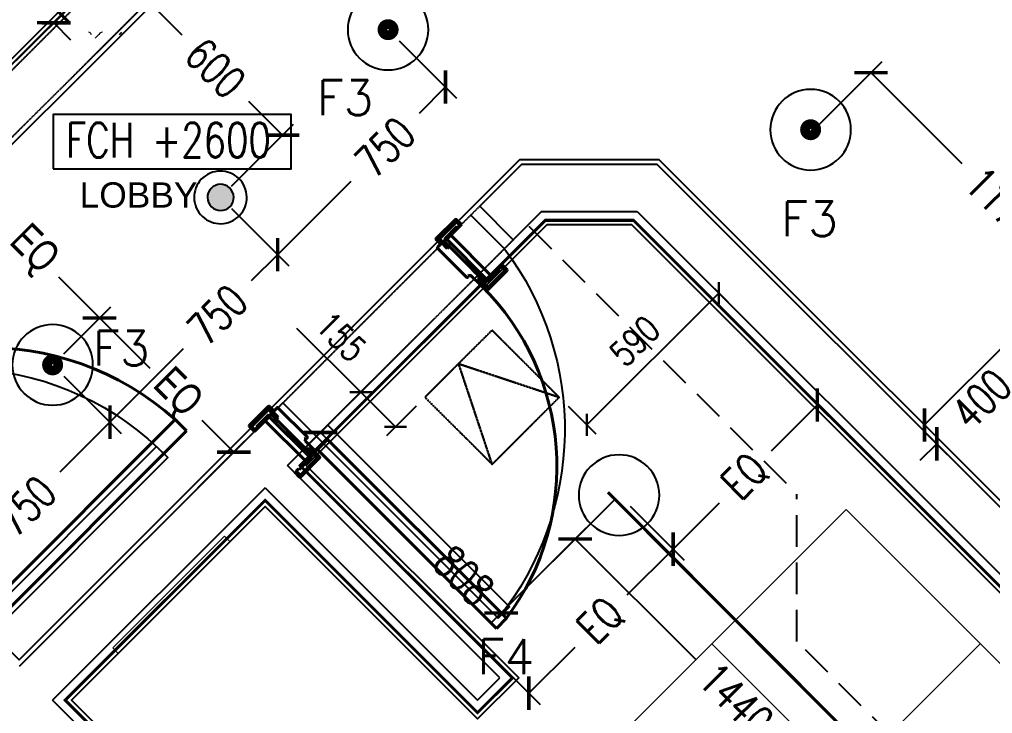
# Model space of a CAD drawing. Header units: millimetres. Extents: x 186805 to 449048, y 2167 to 51540.
# Drawn here: x 307688 to 310765, y 12794 to 14990 of the extents above; entities that cross this region are included whole.
import ezdxf
from ezdxf.enums import TextEntityAlignment as Align

# ---------------------------------------------------------------- set-up
doc = ezdxf.new("R2010")
doc.units = ezdxf.units.MM
for name, pattern in [('BC$0$DASHDOT2', [0.5, 0.25, -0.125, 0, -0.125]), ('BC$0$HIDDEN', [0.375, 0.25, -0.125]), ('HIDDEN', [0.375, 0.25, -0.125]), ('HIDDEN2', [0.1875, 0.125, -0.0625])]:
    doc.linetypes.add(name, pattern=pattern)
doc.layers.get('0').update_dxf_attribs({"linetype": 'CONTINUOUS'})
doc.layers.get('Defpoints').update_dxf_attribs({"linetype": 'CONTINUOUS'})
for name, color, linetype, lineweight in [('0-60x60-C', 3, 'CONTINUOUS', 13), ('0-duct-C', 3, 'CONTINUOUS', 20), ('1', 130, 'CONTINUOUS', 40), ('ACCESS PANEL', 170, 'CONTINUOUS', 30), ('wall', 4, 'CONTINUOUS', 25)]:
    doc.layers.add(name, color=color, linetype=linetype, lineweight=lineweight)
for name, color, linetype in [('0TG-text', 4, 'CONTINUOUS'), ('A-ABOVE DOOR', 1, 'HIDDEN2'), ('a-door', 4, 'CONTINUOUS'), ('a-wall', 140, 'CONTINUOUS'), ('BC-dim', 1, 'CONTINUOUS'), ('BC-TILES', 2, 'CONTINUOUS'), ('dimension', 7, 'CONTINUOUS'), ('E-ARMATUR', 2, 'CONTINUOUS'), ('HATCH', 8, 'CONTINUOUS'), ('MEP', 16, 'CONTINUOUS'), ('SHADOW LINE', 151, 'CONTINUOUS'), ('TEXT', 3, 'CONTINUOUS')]:
    doc.layers.add(name, color=color, linetype=linetype)
doc.styles.add('BW.B$0$SAS', font='sanss___.ttf')
doc.styles.add('ROMANS', font='ROMANS.shx', dxfattribs={"width": 0.8})
doc.styles.add('ROMANS_075', font='romans.shx', dxfattribs={"width": 0.75})
doc.dimstyles.new('ARCH_1-50B$0', dxfattribs={"dimscale": 1000, "dimtxt": 0.11, "dimasz": 0.075, "dimexe": 0.05, "dimexo": 0.05, "dimgap": 0.055, "dimtad": 0, "dimdec": 0, "dimrnd": 1, "dimzin": 12, "dimdsep": 46, "dimtxsty": 'ROMANS_075', "dimblk1": 'ARCHTICK', "dimblk2": 'ARCHTICK', "dimsah": 1, "dimcen": 0.07, "dimclrd": 9, "dimclre": 9, "dimadec": 0, "dimazin": 0, "dimtfac": 1, "dimtdec": 0, "dimtofl": 0, "dimtmove": 0, "dimatfit": 3, "dimldrblk": 'ARCHTICK', "dimfxl": 0.05, "dimtolj": 1, "dimtzin": 12, "dimarcsym": 0})
doc.dimstyles.new('DIM-100', dxfattribs={"dimtxt": 90, "dimasz": 40, "dimexe": 40, "dimexo": 40, "dimgap": 40, "dimtad": 1, "dimdec": 0, "dimtxsty": 'ROMANS', "dimblk": 'ARCHTICK', "dimcen": 150, "dimclrd": 30, "dimclre": 30, "dimclrt": 30, "dimadec": 0, "dimazin": 0, "dimtfac": 1, "dimtdec": 0, "dimtmove": 0, "dimatfit": 3, "dimfxl": 1, "dimarcsym": 0})

# ---------------------------------------------------------------- blocks, each defined once
blk = doc.blocks.new('A$C7C4A1575')
at = {"layer": 'A-ABOVE DOOR', "color": 8}
for p, q in [((78751.17033406114, 37238.86884377859), (78093.5586536522, 37896.47577637757)), ((78645.10431688488, 37132.8028265989), (77987.49263647641, 37790.409759198)), ((77612.72828872246, 36468.12232465638), (76884.40830409946, 37196.44230927868)), ((77506.6622715441, 36362.05630747837), (76778.34228692227, 37090.37629210085))]:
    blk.add_line(p, q, dxfattribs=at)
at = {"layer": 'a-door', "color": 8}
for points in [[(77093.00480455044, 38493.98325275569), (77658.69022949948, 37928.29782780595), (77623.33489043987, 37892.94248874611), (77057.6494654913, 38458.62791369573)], [(77987.49488275009, 37790.41200547488), (78022.85022180877, 37755.05666641516), (78703.66230568825, 38435.86875029466)], [(78703.66230568825, 38435.86875029466), (78703.66230568825, 38435.86875029466), (78128.91623898712, 37861.12268359351), (78093.56089992798, 37896.478022653)], [(78703.66230568266, 38435.86875028823), (78739.0176447418, 38400.51341122909), (78164.27157804626, 37825.76734453366), (78128.91623898712, 37861.1226835935)], [(78722.88593518385, 37267.15298739702), (78722.88593518385, 37267.15298739713), (78616.8199180055, 37161.08697021936), (78616.8199180055, 37161.0869702189)]]:
    blk.add_lwpolyline(points, dxfattribs=at)
for centre, radius, start, end in [((77961.45316543733, 37839.1445365477), 952.341427822473, 323.0859680719458, 38.79872202317674), ((76995.66390926368, 38566.07120475782), 919.9775984616979, 232.482607219519, 316.1121661114694)]:
    blk.add_arc(centre, radius, start, end, dxfattribs=at)
at = {"layer": 'a-wall', "color": 8}
for p, q in [((78620.87583391694, 40021.85428212342), (77294.5302371874, 38695.50868539416)), ((82121.05440078187, 39915.78826493837), (79205.26437378675, 36999.99823794278)), ((79143.1323394319, 37149.99823794319), (81484.65829772176, 39491.52419623456)), ((77966.28167931619, 38023.75724326601), (77294.53023718786, 38695.5086853944)), ((77966.28167931619, 38023.75724326601), (78638.03312144219, 38695.5086853948)), ((78638.03312144219, 38695.5086853948), (78708.74083217978, 38624.79503989496)), ((78708.74083217978, 38624.79503989496), (78036.99087374355, 37953.04508145587)), ((77987.49239894375, 37790.4095216654), (77188.46422000928, 38589.44266821628)), ((78036.99087374355, 37953.04508145587), (78093.55704233213, 37896.47416505768)), ((78093.55704233213, 37896.47416505768), (77987.49239894305, 37790.40952166528)), ((78751.17033406044, 37238.86884377818), (78645.10418925458, 37132.80269896958)), ((78840.04068463738, 37149.99823794284), (78751.17020643107, 37238.86871614951)), ((78840.0406846418, 37149.99823794278), (79143.1323394319, 37149.99823794319)), ((78777.90865028091, 36999.99823794273), (78645.10418925271, 37132.80269897185)), ((78777.9086502851, 36999.99823794278), (79205.26437378675, 36999.99823794278))]:
    blk.add_line(p, q, dxfattribs=at)
blk = doc.blocks.new('A$C32DD6ECA')
at = {"layer": '0-60x60-C', "color": 16, "xscale": 0.0418312498368323, "yscale": 0.0418312498368323, "zscale": 0.0418312498368323, "rotation": 180}
blk.add_blockref('A$C7C4A1575', (4397.082428284921, 2202.635936537234), dxfattribs=at)
blk = doc.blocks.new('_ArchTick')
at = {"color": 0, "linetype": 'ByBlock', "const_width": 0.15}
blk.add_lwpolyline([(-0.5, -0.5), (0.5, 0.5)], dxfattribs=at)
blk = doc.blocks.new('*D256')
at = {"layer": 'Defpoints', "color": 0, "transparency": 16777216}
for p in [(-568498.8160830666, -207916.5482694105), (-568884.6405319102, -207942.3178589987), (-568707.5223314366, -208122.12892061)]:
    blk.add_point(p, dxfattribs=at)
at = {"layer": 'MEP', "color": 9, "lineweight": -2, "transparency": 16777216}
for p, q in [((-568675.9342835402, -207736.7372077993), (-568728.5656854959, -207683.3056110779)), ((-568849.0194674294, -207907.230257695), (-568640.3132190594, -207701.6496064956)), ((-568671.9012669558, -208087.0413193063), (-568463.1950185858, -207881.4606681068)), ((-568498.8160830666, -207916.5482694105), (-568446.184681111, -207969.9798661319))]:
    blk.add_line(p, q, dxfattribs=at)
at = {"layer": 'MEP', "color": 9, "lineweight": -2, "transparency": 16777216, "xscale": 75, "yscale": 75, "zscale": 75}
for p, rotation in [((-568675.9342835402, -207736.7372077993), 314.5677388572266), ((-568498.8160830666, -207916.5482694105), 134.5677388572266)]:
    blk.add_blockref('_ArchTick', p, dxfattribs=dict(at, rotation=rotation))
at = {"layer": 'MEP', "color": 0, "transparency": 16777216, "insert": (-568479.8216793198, -207806.8904623961), "char_height": 110, "attachment_point": 5, "rotation": 314.5677388572266, "style": 'ROMANS_075'}
blk.add_mtext('\\A1;252', dxfattribs=at)
blk = doc.blocks.new('*D78')
at = {"layer": 'Defpoints', "color": 0, "transparency": 16777216}
for p in [(-567011.9736325333, -209711.611602329), (-565832.2090550223, -210568.3145546352), (-565993.7398676247, -210729.8453672376)]:
    blk.add_point(p, dxfattribs=at)
at = {"layer": 'dimension', "color": 9, "lineweight": -2, "transparency": 16777216}
for p, q in [((-566976.6182934741, -209676.2562632696), (-566815.0874808717, -209514.7254506673)), ((-566850.4428199311, -209550.0807897266), (-566469.8678487709, -209930.6557608866)), ((-565832.2090550223, -210568.3145546352), (-566212.7840261825, -210187.7395834751)), ((-565958.3845285653, -210694.4900281783), (-565796.853715963, -210532.9592155759))]:
    blk.add_line(p, q, dxfattribs=at)
at = {"layer": 'dimension', "color": 9, "lineweight": -2, "transparency": 16777216, "xscale": 75, "yscale": 75, "zscale": 75}
for p, rotation in [((-566850.4428199311, -209550.0807897266), 135.0000000000016), ((-565832.2090550223, -210568.3145546352), 315.0000000000016)]:
    blk.add_blockref('_ArchTick', p, dxfattribs=dict(at, rotation=rotation))
at = {"layer": 'dimension', "color": 0, "transparency": 16777216, "insert": (-566341.3259374767, -210059.1976721809), "char_height": 100, "attachment_point": 5, "rotation": 315.00000000000165, "style": 'ROMANS_075'}
blk.add_mtext('\\A1;1440', dxfattribs=at)
blk = doc.blocks.new('*D79')
at = {"layer": 'Defpoints', "color": 0, "transparency": 16777216}
for p in [(-567260.1609241251, -208817.3010603228), (-567655.5368661572, -209212.6770023513), (-566688.912007328, -209388.5499771249)]:
    blk.add_point(p, dxfattribs=at)
at = {"layer": 'dimension', "color": 9, "lineweight": -2, "transparency": 16777216}
for p, q in [((-567295.5162631846, -208852.656399382), (-567690.8922052167, -209248.0323414105)), ((-567655.5368661572, -209212.6770023513), (-567309.414179361, -209558.7996891507)), ((-566724.2673463875, -209423.9053161841), (-567119.6432884196, -209819.2812582127)), ((-567084.2879493601, -209783.9259191535), (-567095.2618399168, -209772.9520285968))]:
    blk.add_line(p, q, dxfattribs=at)
at = {"layer": 'dimension', "color": 9, "lineweight": -2, "transparency": 16777216, "xscale": 75, "yscale": 75, "zscale": 75}
for p, rotation in [((-567655.5368661572, -209212.6770023513), 134.9999999997431), ((-567084.2879493601, -209783.9259191535), 314.9999999997431)]:
    blk.add_blockref('_ArchTick', p, dxfattribs=dict(at, rotation=rotation))
at = {"layer": 'dimension', "color": 0, "transparency": 16777216, "insert": (-567202.3380096393, -209665.8758588744), "char_height": 100, "attachment_point": 5, "rotation": 314.9999999997431, "style": 'ROMANS_075'}
blk.add_mtext('\\A1;808', dxfattribs=at)
blk = doc.blocks.new('*D89')
at = {"layer": 'Defpoints', "color": 0, "transparency": 16777216}
for p in [(-566255.3693765408, -208955.0073463369), (-566084.5485153911, -209125.8282074867), (-566711.441264258, -209411.079234054)]:
    blk.add_point(p, dxfattribs=at)
at = {"layer": 'dimension', "color": 9, "lineweight": -2, "transparency": 16777216}
for p, q in [((-566220.0140374815, -208990.3626853962), (-566049.1931763317, -209161.183546546)), ((-566084.5485153911, -209125.8282074867), (-566230.7621031409, -209272.0417952366)), ((-566676.0859251987, -209446.4345731134), (-566505.265064049, -209617.2554342632)), ((-566540.6204031083, -209581.9000952038), (-566394.4068153586, -209435.6865074541))]:
    blk.add_line(p, q, dxfattribs=at)
at = {"layer": 'dimension', "color": 9, "lineweight": -2, "transparency": 16777216, "xscale": 75, "yscale": 75, "zscale": 75}
for p, rotation in [((-566084.5485153911, -209125.8282074867), 44.99999999998721), ((-566540.6204031083, -209581.9000952038), 224.9999999999872)]:
    blk.add_blockref('_ArchTick', p, dxfattribs=dict(at, rotation=rotation))
at = {"layer": 'dimension', "color": 0, "transparency": 16777216, "insert": (-566312.5844592497, -209353.8641513452), "char_height": 100, "attachment_point": 5, "rotation": 44.99999999998721, "style": 'ROMANS_075'}
blk.add_mtext('\\A1;EQ ', dxfattribs=at)
blk = doc.blocks.new('*D144')
at = {"layer": 'Defpoints', "color": 0, "transparency": 16777216}
for p in [(-565915.0109476133, -208074.2326118066), (-566115.4555963771, -208274.6772605705), (-565283.0565214129, -209107.0763355347)]:
    blk.add_point(p, dxfattribs=at)
at = {"layer": 'dimension', "color": 9, "lineweight": -2, "transparency": 16777216}
for p, q in [((-566080.1002573178, -208239.3219215112), (-565879.6556085539, -208038.8772727473)), ((-565915.0109476133, -208074.2326118066), (-565627.3533214254, -208361.8902379944)), ((-565082.611872649, -208906.6316867708), (-565370.2694988368, -208618.9740605829)), ((-565247.7011823535, -209071.7209964754), (-565047.2565335897, -208871.2763477115))]:
    blk.add_line(p, q, dxfattribs=at)
at = {"layer": 'dimension', "color": 9, "lineweight": -2, "transparency": 16777216, "xscale": 75, "yscale": 75, "zscale": 75}
for p, rotation in [((-565915.0109476133, -208074.2326118066), 135.000000000001), ((-565082.611872649, -208906.6316867708), 315.000000000001)]:
    blk.add_blockref('_ArchTick', p, dxfattribs=dict(at, rotation=rotation))
at = {"layer": 'dimension', "color": 0, "transparency": 16777216, "insert": (-565498.811410131, -208490.4321492887), "char_height": 100, "attachment_point": 5, "rotation": 315.000000000001, "style": 'ROMANS_075'}
blk.add_mtext('\\A1;1177', dxfattribs=at)
blk = doc.blocks.new('*D145')
at = {"layer": 'Defpoints', "color": 0, "transparency": 16777216}
for p in [(-568502.4613648879, -208998.9413292854), (-567929.797493204, -209274.8055950234), (-568078.1972961768, -209423.2053979963)]:
    blk.add_point(p, dxfattribs=at)
at = {"layer": 'dimension', "color": 9, "lineweight": -2, "transparency": 16777216}
for p, q in [((-568467.1060258286, -208963.5859902261), (-568318.7062228557, -208815.1861872531)), ((-568354.061561915, -208850.5415263125), (-568195.5771579623, -209009.0259302652)), ((-567929.797493204, -209274.8055950234), (-568029.4070643834, -209175.196023844)), ((-568042.8419571175, -209387.850058937), (-567894.4421541446, -209239.4502559641))]:
    blk.add_line(p, q, dxfattribs=at)
at = {"layer": 'dimension', "color": 9, "lineweight": -2, "transparency": 16777216, "xscale": 75, "yscale": 75, "zscale": 75}
for p, rotation in [((-568354.061561915, -208850.5415263125), 135.0000000000098), ((-567929.797493204, -209274.8055950234), 315.0000000000098)]:
    blk.add_blockref('_ArchTick', p, dxfattribs=dict(at, rotation=rotation))
at = {"layer": 'dimension', "color": 0, "transparency": 16777216, "insert": (-568112.4921111722, -209092.110977054), "char_height": 100, "attachment_point": 5, "rotation": 315.00000000000983, "style": 'ROMANS_075'}
blk.add_mtext('\\A1;{\\Farchd.shx;EQ}', dxfattribs=at)
blk = doc.blocks.new('*D146')
at = {"layer": 'Defpoints', "color": 0, "transparency": 16777216}
for p in [(-568778.3256306264, -208426.2774576013), (-568926.7254335996, -208574.6772605748), (-568502.461364888, -208998.9413292855)]:
    blk.add_point(p, dxfattribs=at)
at = {"layer": 'dimension', "color": 9, "lineweight": -2, "transparency": 16777216}
for p, q in [((-568891.3700945403, -208539.3219215154), (-568742.970291567, -208390.922118542)), ((-568778.3256306264, -208426.2774576013), (-568649.2786430601, -208555.3244451673)), ((-568354.0615619149, -208850.541526312), (-568483.1085494811, -208721.494538746)), ((-568467.1060258287, -208963.5859902261), (-568318.7062228556, -208815.1861872527))]:
    blk.add_line(p, q, dxfattribs=at)
at = {"layer": 'dimension', "color": 9, "lineweight": -2, "transparency": 16777216, "xscale": 75, "yscale": 75, "zscale": 75}
for p, rotation in [((-568778.3256306264, -208426.2774576013), 135.000000000055), ((-568354.0615619149, -208850.541526312), 315.000000000055)]:
    blk.add_blockref('_ArchTick', p, dxfattribs=dict(at, rotation=rotation))
at = {"layer": 'dimension', "color": 0, "transparency": 16777216, "insert": (-568566.1935962706, -208638.4094919567), "char_height": 100, "attachment_point": 5, "rotation": 315.000000000055, "style": 'ROMANS_075'}
blk.add_mtext('\\A1;{\\Farchd.shx;EQ}', dxfattribs=at)
blk = doc.blocks.new('*D147')
at = {"layer": 'Defpoints', "color": 0, "transparency": 16777216}
for p in [(-568502.461364888, -208998.9413292855), (-569032.7914507765, -209529.2714151766), (-568851.4294003121, -209710.6334656401)]:
    blk.add_point(p, dxfattribs=at)
at = {"layer": 'dimension', "color": 9, "lineweight": -2, "transparency": 16777216}
for p, q in [((-568467.1060258286, -209034.2966683448), (-568285.7439753643, -209215.6587188082)), ((-568321.0993144236, -209180.303379749), (-568479.1881876456, -209338.3922529718)), ((-568997.436111717, -209564.6267542358), (-568816.0740612526, -209745.9888046993)), ((-568851.4294003121, -209710.6334656401), (-568693.3405270901, -209552.5445924173))]:
    blk.add_line(p, q, dxfattribs=at)
at = {"layer": 'dimension', "color": 9, "lineweight": -2, "transparency": 16777216, "xscale": 75, "yscale": 75, "zscale": 75}
for p, rotation in [((-568321.0993144236, -209180.303379749), 45.00000000013989), ((-568851.4294003121, -209710.6334656401), 225.0000000001399)]:
    blk.add_blockref('_ArchTick', p, dxfattribs=dict(at, rotation=rotation))
at = {"layer": 'dimension', "color": 0, "transparency": 16777216, "insert": (-568586.2643573679, -209445.4684226946), "char_height": 100, "attachment_point": 5, "rotation": 45.00000000013992, "style": 'ROMANS_075'}
blk.add_mtext('\\A1;750', dxfattribs=at)
blk = doc.blocks.new('*D174')
at = {"layer": 'Defpoints', "color": 0, "transparency": 16777216}
for p in [(-567972.1312789961, -208468.6112433972), (-567790.7692285328, -208649.9732938617), (-568502.4613648879, -208998.9413292855)]:
    blk.add_point(p, dxfattribs=at)
at = {"layer": 'dimension', "color": 9, "lineweight": -2, "transparency": 16777216}
for p, q in [((-567936.775939937, -208503.9665824566), (-567755.4138894735, -208685.3286329211)), ((-567790.7692285328, -208649.9732938617), (-567874.2069910365, -208733.4110563648)), ((-568321.0993144247, -209180.30337975), (-568088.3593304822, -208947.5633958091)), ((-568467.1060258287, -209034.2966683449), (-568285.7439753654, -209215.6587188094))]:
    blk.add_line(p, q, dxfattribs=at)
at = {"layer": 'dimension', "color": 9, "lineweight": -2, "transparency": 16777216, "xscale": 75, "yscale": 75, "zscale": 75}
for p, rotation in [((-567790.7692285328, -208649.9732938617), 44.99999999981291), ((-568321.0993144247, -209180.30337975), 224.9999999998129)]:
    blk.add_blockref('_ArchTick', p, dxfattribs=dict(at, rotation=rotation))
at = {"layer": 'dimension', "color": 0, "transparency": 16777216, "insert": (-567981.2831607587, -208840.4872260878), "char_height": 100, "attachment_point": 5, "rotation": 44.99999999981291, "style": 'ROMANS_075'}
blk.add_mtext('\\A1;750', dxfattribs=at)
blk = doc.blocks.new('*D175')
at = {"layer": 'Defpoints', "color": 0, "transparency": 16777216}
for p in [(-568199.9627908195, -207847.9146177672), (-568396.3953477278, -208044.347174684), (-567972.1312790009, -208468.6112433926)]:
    blk.add_point(p, dxfattribs=at)
at = {"layer": 'dimension', "color": 9, "lineweight": -2, "transparency": 16777216}
for p, q in [((-568361.0400086693, -208008.9918356239), (-568164.6074517609, -207812.5592787071)), ((-568199.9627908195, -207847.9146177672), (-568093.6442355001, -207954.233173082)), ((-567775.6987220926, -208272.1786864758), (-567882.0172774119, -208165.8601311611)), ((-567936.7759399423, -208433.2559043325), (-567740.343383034, -208236.8233474157))]:
    blk.add_line(p, q, dxfattribs=at)
at = {"layer": 'dimension', "color": 9, "lineweight": -2, "transparency": 16777216, "xscale": 75, "yscale": 75, "zscale": 75}
for p, rotation in [((-568199.9627908195, -207847.9146177672), 135.0000000012401), ((-567775.6987220926, -208272.1786864758), 315.00000000124)]:
    blk.add_blockref('_ArchTick', p, dxfattribs=dict(at, rotation=rotation))
at = {"layer": 'dimension', "color": 0, "transparency": 16777216, "insert": (-567987.830756456, -208060.0466521215), "char_height": 100, "attachment_point": 5, "rotation": 315.00000000124004, "style": 'ROMANS_075'}
blk.add_mtext('\\A1;600', dxfattribs=at)
blk = doc.blocks.new('F33')
at = {"layer": 'E-ARMATUR', "color": 16, "const_width": 31.06147486873422}
blk.add_lwpolyline([(-17.6528105076286, -4.36557e-11, 1), (17.65281050768681, -4.36557e-11, 1)], format="xyb", close=True, dxfattribs=at)
at = {"layer": 'E-ARMATUR', "color": 16}
blk.add_circle((0, -4.36557e-11), 127.5, dxfattribs=at)
blk = doc.blocks.new('f44')
at = {"layer": 'E-ARMATUR', "color": 16}
blk.add_circle((0, 0), 127.5, dxfattribs=at)
blk = doc.blocks.new('*D198')
at = {"layer": 'Defpoints', "color": 0, "transparency": 16777216}
for p in [(-565283.0565214129, -209107.0763355347), (-565707.0156830982, -209248.8025987984), (-565565.8992338873, -209389.9190480092)]:
    blk.add_point(p, dxfattribs=at)
at = {"layer": 'dimension', "color": 9, "lineweight": -2, "transparency": 16777216}
for p, q in [((-565318.4118604722, -209071.7209964754), (-565459.5283096831, -208930.6045472645)), ((-565424.1729706238, -208965.9598863238), (-565371.1399620349, -208912.9268777348)), ((-565601.2545729467, -209354.5637089499), (-565742.3710221576, -209213.4472597391)), ((-565707.0156830982, -209248.8025987984), (-565760.0486916873, -209301.8356073874))]:
    blk.add_line(p, q, dxfattribs=at)
at = {"layer": 'dimension', "color": 9, "lineweight": -2, "transparency": 16777216, "xscale": 75, "yscale": 75, "zscale": 75}
for p, rotation in [((-565424.1729706238, -208965.9598863238), 225.0000000000148), ((-565707.0156830982, -209248.8025987984), 45.00000000001473)]:
    blk.add_blockref('_ArchTick', p, dxfattribs=dict(at, rotation=rotation))
at = {"layer": 'dimension', "color": 0, "transparency": 16777216, "insert": (-565565.594326861, -209107.3812425612), "char_height": 100, "attachment_point": 5, "rotation": 45.00000000001473, "style": 'ROMANS_075'}
blk.add_mtext('\\A1;400', dxfattribs=at)
blk = doc.blocks.new('*D199')
at = {"layer": 'Defpoints', "color": 0, "transparency": 16777216}
for p in [(-567441.8011931077, -207938.2811575061), (-567260.439142641, -208119.6432079738), (-567972.131278999, -208468.6112433943)]:
    blk.add_point(p, dxfattribs=at)
at = {"layer": 'dimension', "color": 9, "lineweight": -2, "transparency": 16777216}
for p, q in [((-567406.4458540485, -207973.6364965655), (-567225.0838035818, -208154.9985470333)), ((-567260.439142641, -208119.6432079738), (-567343.8769051442, -208203.0809704765)), ((-567790.7692285322, -208649.9732938621), (-567558.0292445897, -208417.2333099209)), ((-567936.7759399398, -208503.9665824538), (-567755.4138894731, -208685.3286329215))]:
    blk.add_line(p, q, dxfattribs=at)
at = {"layer": 'dimension', "color": 9, "lineweight": -2, "transparency": 16777216, "xscale": 75, "yscale": 75, "zscale": 75}
for p, rotation in [((-567260.439142641, -208119.6432079738), 44.99999999983807), ((-567790.7692285322, -208649.9732938621), 224.9999999998381)]:
    blk.add_blockref('_ArchTick', p, dxfattribs=dict(at, rotation=rotation))
at = {"layer": 'dimension', "color": 0, "transparency": 16777216, "insert": (-567450.9530748664, -208310.1571401993), "char_height": 100, "attachment_point": 5, "rotation": 44.999999999838074, "style": 'ROMANS_075'}
blk.add_mtext('\\A1;750', dxfattribs=at)
blk = doc.blocks.new('*D218')
at = {"layer": 'Defpoints', "color": 0, "transparency": 16777216}
for p in [(-564723.4022153505, -208167.0133672044), (-564554.5796273814, -208335.8244592647), (-565576.6453223375, -209357.9597561285)]:
    blk.add_point(p, dxfattribs=at)
at = {"layer": 'dimension', "color": 9, "lineweight": -2, "transparency": 16777216}
for p, q in [((-564589.9361702153, -208300.470324021), (-564758.7587581844, -208131.6592319606)), ((-564723.4022153505, -208167.0133672044), (-564855.5269325284, -208299.1470819764)), ((-565745.4679103066, -209189.1486640682), (-565112.6020016581, -208556.2396577256)), ((-565612.0018651714, -209322.6056208847), (-565780.8244531406, -209153.7945288244))]:
    blk.add_line(p, q, dxfattribs=at)
at = {"layer": 'dimension', "color": 9, "lineweight": -2, "transparency": 16777216, "xscale": 75, "yscale": 75, "zscale": 75}
for p, rotation in [((-564723.4022153505, -208167.0133672044), 45.00195083338961), ((-565745.4679103066, -209189.1486640682), 225.0019508333896)]:
    blk.add_blockref('_ArchTick', p, dxfattribs=dict(at, rotation=rotation))
at = {"layer": 'dimension', "color": 0, "transparency": 16777216, "insert": (-564994.2401613876, -208417.5183684667), "char_height": 100, "attachment_point": 5, "rotation": 45.001950833389614, "style": 'ROMANS_075'}
blk.add_mtext('\\A1;1445', dxfattribs=at)
blk = doc.blocks.new('*D260')
at = {"layer": 'ACCESS PANEL', "color": 8, "linetype": 'Continuous', "lineweight": -2, "transparency": 16777216}
for p, q in [((-566455.4099843455, -208712.5403319179), (-566368.06447447, -208799.8858417934)), ((-566813.6004556287, -209188.853280457), (-566396.3487457174, -208771.6015705459)), ((-566872.6616942567, -209129.7920418289), (-566785.3161843813, -209217.1375517044))]:
    blk.add_line(p, q, dxfattribs=at)
at = {"layer": 'Defpoints', "color": 0, "linetype": 'Continuous', "transparency": 16777216}
for p in [(-566483.694255593, -208684.2560606704), (-566396.3487457174, -208771.6015705459), (-566900.9459655042, -209101.5077705814)]:
    blk.add_point(p, dxfattribs=at)
at = {"layer": 'ACCESS PANEL', "color": 8, "linetype": 'Continuous', "lineweight": -2, "transparency": 16777216, "xscale": 50, "yscale": 50, "zscale": 50}
for p, rotation in [((-566396.3487457174, -208771.6015705459), 44.99999999998601), ((-566813.6004556287, -209188.853280457), 224.999999999986)]:
    blk.add_blockref('_ArchTick', p, dxfattribs=dict(at, rotation=rotation))
at = {"layer": 'ACCESS PANEL', "color": 2, "linetype": 'Continuous', "transparency": 16777216, "insert": (-566661.5431431679, -208923.6588830064), "char_height": 80, "attachment_point": 5, "rotation": 44.999999999986, "style": 'ROMANS'}
blk.add_mtext('590', dxfattribs=at)
blk = doc.blocks.new('*D222')
at = {"layer": 'ACCESS PANEL', "color": 8, "linetype": 'Continuous', "lineweight": -2, "transparency": 16777216}
for p, q in [((-567528.1788873507, -209085.3157962588), (-567730.00663717, -208883.4865892776)), ((-567463.0740885977, -209020.2114675479), (-567556.4632607014, -209113.5999654027)), ((-567418.59920632, -209194.8962684361), (-567528.1788873507, -209085.3157962588)), ((-567353.494407567, -209129.7919397252), (-567446.8835796707, -209223.1804375799))]:
    blk.add_line(p, q, dxfattribs=at)
at = {"layer": 'Defpoints', "color": 0, "linetype": 'Continuous', "transparency": 16777216}
for p in [(-567434.7897152469, -208991.9272984041), (-567528.1788873507, -209085.3157962588), (-567325.2100342162, -209101.5077705814)]:
    blk.add_point(p, dxfattribs=at)
at = {"layer": 'ACCESS PANEL', "color": 8, "linetype": 'Continuous', "lineweight": -2, "transparency": 16777216, "xscale": 50, "yscale": 50, "zscale": 50}
for p, rotation in [((-567528.1788873507, -209085.3157962588), 134.9997931678721), ((-567418.59920632, -209194.8962684361), 314.9997931678721)]:
    blk.add_blockref('_ArchTick', p, dxfattribs=dict(at, rotation=rotation))
at = {"layer": 'ACCESS PANEL', "color": 2, "linetype": 'Continuous', "transparency": 16777216, "insert": (-567590.2016212738, -208910.1551211364), "char_height": 80, "attachment_point": 5, "rotation": 314.9997931678721, "style": 'ROMANS'}
blk.add_mtext('155', dxfattribs=at)
blk = doc.blocks.new('*D228')
at = {"layer": 'Defpoints', "color": 0, "transparency": 16777216}
for p in [(-566711.4412642586, -209411.0792340544), (-567167.5131519757, -209867.1511217718), (-566996.6922908259, -210037.9719829215)]:
    blk.add_point(p, dxfattribs=at)
at = {"layer": 'dimension', "color": 9, "lineweight": -2, "transparency": 16777216}
for p, q in [((-566676.0859251992, -209446.4345731137), (-566505.2650640494, -209617.2554342635)), ((-566540.6204031088, -209581.9000952041), (-566686.8339908586, -209728.1136829541)), ((-567132.1578129163, -209902.5064608311), (-566961.3369517665, -210073.3273219808)), ((-566996.6922908259, -210037.9719829215), (-566850.478703076, -209891.7583951716))]:
    blk.add_line(p, q, dxfattribs=at)
at = {"layer": 'dimension', "color": 9, "lineweight": -2, "transparency": 16777216, "xscale": 75, "yscale": 75, "zscale": 75}
for p, rotation in [((-566540.6204031088, -209581.9000952041), 45.00000000001463), ((-566996.6922908259, -210037.9719829215), 225.0000000000146)]:
    blk.add_blockref('_ArchTick', p, dxfattribs=dict(at, rotation=rotation))
at = {"layer": 'dimension', "color": 0, "transparency": 16777216, "insert": (-566768.6563469673, -209809.936039063), "char_height": 100, "attachment_point": 5, "rotation": 45.00000000001463, "style": 'ROMANS_075'}
blk.add_mtext('\\A1;EQ ', dxfattribs=at)
blk = doc.blocks.new('A$C35C014DB')
at = {"layer": 'MEP'}
h = blk.add_hatch(color=256, dxfattribs=at)
edge = h.paths.add_edge_path()
edge.add_ellipse((13748.98083916132, 11543.0773074789), major_axis=(-33.95820936332488, -23.77779417950731), ratio=1, start_angle=0, end_angle=360, ccw=False)
at = {"color": 8, "linetype": 'BC$0$HIDDEN', "ltscale": 400}
for p, q in [((14724.13190858427, 11451.5047110114), (15571.15247005958, 10604.48414953388)), ((15571.15247005865, 10137.7936739536), (15571.15247005958, 10604.48414953388)), ((16941.43204960681, 8767.514094402577), (15571.15247005865, 10137.7936739536))]:
    blk.add_line(p, q, dxfattribs=at)
at = {"color": 9}
for points in [[(12157.33429269341, 11034.31171036238), (13868.53270316438, 12745.51012083306), (12458.37505670206, 14155.66776729582), (10747.17664623156, 12444.46935682462)], [(18256.65066242393, 7480.579752903461), (21664.90534775134, 10888.83443821463), (19320.79100336821, 13232.94878259816), (15480.08578648453, 13232.94878259802), (15480.085786485, 12732.94878259685), (14110.52980615513, 12732.94878259651), (12284.61354627821, 10907.03252271938), (13111.93105198851, 10079.72016047032), (14695.15967413166, 11662.94878259834), (15134.94180450949, 11662.94878259837), (18065.73183150438, 8732.1587556031), (17535.40174561448, 8201.82866971314)]]:
    blk.add_lwpolyline(points, close=True, dxfattribs=at)
at = {"layer": '0-60x60-C', "color": 2}
for p, q in [((14453.92375560419, 9282.194468969596), (15726.71596173977, 10554.98667510541)), ((16999.50816787628, 9282.194468970149), (15726.71596173977, 10554.98667510538))]:
    blk.add_line(p, q, dxfattribs=at)
at = {"layer": '0-60x60-C', "color": 1}
for p, q in [((16150.98003045225, 10130.722606394), (14878.18782431667, 8857.930400258192)), ((16575.2440991638, 8857.9304002586), (15302.45189302776, 10130.72260639383))]:
    blk.add_line(p, q, dxfattribs=at)
at = {"layer": '0-duct-C', "color": 2}
blk.add_lwpolyline([(13761.51655158203, 10470.79886801294), (13779.19422111136, 10453.12119848325), (13425.6408305181, 10099.56780788998), (13407.96316098876, 10117.24547741967)], close=True, dxfattribs=at)
at = {"layer": '1', "color": 8}
for p, q in [((14430.68259438814, 11412.61383812162), (14491.4937775702, 11473.42502130353)), ((14438.81429000793, 11414.38163743823), (14491.14019181568, 11466.70753924589)), ((14496.08993928402, 11450.44408327862), (14456.49195953773, 11410.84610353227)), ((14510.58566066192, 11457.1615653362), (14456.84554529179, 11403.42144996618)), ((14493.96861894045, 11466.70753924592), (14505.28232743952, 11455.39383074685)), ((14494.32220469497, 11473.4250213035), (14510.58566066192, 11457.1615653362)), ((14498.2112596276, 11448.32276293502), (14496.08993928402, 11450.44408327862)), ((14505.28232743952, 11455.39383074685), (14498.2112596276, 11448.32276293502)), ((14437.40007644554, 11412.96742387585), (14438.81429000793, 11414.38163743823)), ((14451.54221206939, 11401.65371537683), (14438.81429000793, 11414.38163743823)), ((14438.81429000793, 11414.38163743823), (14467.09856125515, 11386.09736619072)), ((14476.64453516516, 11423.22043983935), (14463.91661310371, 11410.49251777804)), ((14603.92375577788, 11295.94121922535), (14476.64453516516, 11423.22043983935)), ((14445.17828340212, 11395.28972198258), (14430.68259438768, 11409.78541099688)), ((14435.27878846543, 11385.39022704595), (14448.71381730808, 11398.82525588854)), ((14464.27013413038, 11383.26893906601), (14437.40007644554, 11410.13899675108)), ((14448.71381730808, 11398.82525588854), (14465.68438005669, 11381.85469313999)), ((14458.61327988084, 11408.72478318869), (14451.54221206939, 11401.65371537683)), ((14451.54224443284, 11401.6536830132), (14455.07777833881, 11405.18921691922)), ((14468.51280718146, 11384.6831202647), (14451.54224443284, 11401.6536830132)), ((14455.07777833881, 11405.18921691922), (14479.82653385669, 11380.44046140125)), ((14456.49195953773, 11410.84610353227), (14458.61327988084, 11408.72478318869)), ((14463.91661310371, 11410.49251777804), (14591.19583371689, 11283.21329716398)), ((14467.09856125515, 11386.09736619072), (14464.27013413038, 11383.26893906601)), ((14465.68438005669, 11381.85469313999), (14468.51280718146, 11384.6831202647)), ((14476.6445351647, 11397.76459571664), (14469.57346735278, 11390.69352790484)), ((14571.39684384351, 11288.87015141355), (14469.57346735278, 11390.69352790484)), ((14527.90980916412, 11289.93077922182), (14435.27878846543, 11382.56179992124)), ((14483.36204958602, 11376.90494567159), (14529.32399036305, 11330.9430048943)), ((14532.85952426901, 11327.40747098831), (14529.32399036305, 11330.9430048943)), ((14532.85952426901, 11327.40747098831), (14557.60826161027, 11302.65873364668)), ((14636.09714668559, 11324.57901149962), (14629.02607887413, 11317.50794368782)), ((14647.41085518466, 11313.26530300069), (14636.09714668559, 11324.57901149962)), ((14654.83544402372, 11314.325995536), (14638.5719880563, 11330.58945150339)), ((14534.35283916479, 11293.5453820978), (14530.73823628889, 11289.93077922176)), ((14532.23151882121, 11295.66670244138), (14533.71644306171, 11297.15162668188)), ((14532.9386256024, 11294.95959566019), (14532.23151882121, 11295.66670244138)), ((14534.35283916479, 11293.5453820978), (14532.9386256024, 11294.95959566019)), ((14535.1306566241, 11295.73741311944), (14533.71644306171, 11297.15162668188)), ((14535.83776340529, 11295.03030633825), (14535.1306566241, 11295.73741311944)), ((14537.10219731962, 11296.2947402524), (14535.83776340529, 11295.03030633825)), ((14572.45753637876, 11263.7678283178), (14539.93062444439, 11296.29474025243)), ((14561.14379551623, 11299.12319974075), (14585.89256522141, 11274.37443003553)), ((14578.46791165543, 11295.94121922538), (14571.39684384351, 11288.87015141355)), ((14591.19583371689, 11283.21329716398), (14603.92375577788, 11295.94121922535)), ((14631.14739921771, 11315.38662334427), (14591.54941947095, 11275.78864359792)), ((14594.02426084119, 11250.68638522943), (14654.83544402372, 11311.49756841129)), ((14595.08495337691, 11258.1109740682), (14647.41085518466, 11310.43687587592)), ((14629.02607887413, 11317.50794368782), (14631.14739921771, 11315.38662334427)), ((14565.38632714551, 11287.80960029946), (14562.55790002074, 11284.98117317478)), ((14562.55790002074, 11284.98117317478), (14579.52860419068, 11268.01046900489)), ((14566.80068212922, 11286.3952453158), (14563.97225500445, 11283.56681819109)), ((14563.97225500445, 11283.56681819109), (14590.84231268976, 11256.69676050582)), ((14582.35703131545, 11270.83889612963), (14565.38632714551, 11287.80960029946)), ((14595.08495337691, 11258.11097406826), (14566.80068212922, 11286.3952453158)), ((14579.52860419068, 11268.01046900489), (14575.28596350353, 11263.7678283178)), ((14576.70014470245, 11265.18207424382), (14591.19583371643, 11250.68638522943)), ((14589.42809912737, 11277.90996394149), (14582.35703131545, 11270.83889612963)), ((14585.89256522141, 11274.37443003553), (14582.35703131545, 11270.83889612963)), ((14582.35703131545, 11270.83889612963), (14595.08495337691, 11258.1109740682)), ((14591.54941947095, 11275.78864359792), (14589.42809912737, 11277.90996394149)), ((14593.67073981452, 11256.69676050588), (14595.08495337691, 11258.11097406826)), ((13900.3525085001, 10882.28375223329), (13839.54132531851, 10821.472569051)), ((13898.58470918366, 10874.15205661327), (13846.25880737591, 10821.82615480528)), ((13899.99892274605, 10875.56627017571), (13898.58470918366, 10874.15205661327)), ((13911.31263124512, 10861.42413455198), (13898.58470918366, 10874.15205661327)), ((13898.58470918366, 10874.15205661327), (13926.86898043135, 10845.86778536587)), ((13929.69740755612, 10848.69621249064), (13902.82734987082, 10875.56627017571)), ((13917.67662463931, 10867.78806321914), (13903.18093562487, 10882.28375223334)), ((13904.2415634332, 10854.35306674018), (13911.31263124512, 10861.42413455198)), ((13911.31266360858, 10861.42410218841), (13907.77712970262, 10857.88856828251)), ((13928.28322635719, 10844.45353943991), (13911.31266360858, 10861.42410218841)), ((13927.576119576, 10877.68755815571), (13914.14109073335, 10864.25252931318)), ((13914.14109073335, 10864.25252931318), (13931.11165348196, 10847.28196656468)), ((14023.0355674004, 10785.05653745719), (13930.40454670077, 10877.68755815577)), ((13605.85254980659, 10840.01884082294), (12969.45644673833, 10203.62273775536)), ((13641.64983060386, 10804.22156002533), (13605.85254980659, 10840.01884082294)), ((13855.80478128593, 10802.38068595904), (13909.5448966556, 10856.12080132941)), ((13862.52226334333, 10816.87640733706), (13902.12024308962, 10856.4743870837)), ((13889.74590678269, 10836.3218114562), (13902.47382884368, 10849.04973351766)), ((14017.0251273968, 10709.04259084331), (13889.74590678269, 10836.3218114562)), ((13902.12024308962, 10856.4743870837), (13904.2415634332, 10854.35306674018)), ((13902.47382884368, 10849.04973351766), (14029.75304945826, 10721.77051290471)), ((13907.77712970262, 10857.88856828251), (13932.5258852205, 10833.13981276468)), ((13915.20175090514, 10836.32181145632), (13922.27281871706, 10843.39287926824)), ((14024.09619520872, 10741.56950277792), (13922.27281871706, 10843.39287926824)), ((13926.86898043135, 10845.86778536587), (13929.69740755612, 10848.69621249064)), ((13931.11165348196, 10847.28196656468), (13928.28322635719, 10844.45353943991)), ((13005.2537275356, 10167.82545695774), (13641.64983060386, 10804.22156002533)), ((13839.54132531851, 10818.64414192629), (13855.80478128593, 10802.38068595904)), ((13846.25880737591, 10818.99772768046), (13857.57251587499, 10807.68401918156)), ((13857.57251587499, 10807.68401918156), (13864.64358368691, 10814.75508699348)), ((13864.64358368691, 10814.75508699348), (13862.52226334333, 10816.87640733706)), ((13936.06140095031, 10829.60429703505), (13982.02334172779, 10783.64235625832)), ((13985.55887563375, 10780.10682235242), (13982.02334172779, 10783.64235625832)), ((13985.55887563375, 10780.10682235242), (14010.30761297548, 10755.35808501099)), ((14017.29964418046, 10780.73482780004), (14015.81471993995, 10779.24990355948)), ((14017.22893350234, 10777.8356899971), (14015.81471993995, 10779.24990355948)), ((14016.67160636967, 10775.86414930181), (14017.93604028353, 10777.12858321591)), ((14049.1985183045, 10740.50881024249), (14016.67160636967, 10773.03572217704)), ((14017.93604028353, 10777.12858321591), (14017.22893350234, 10777.8356899971)), ((14018.00675096165, 10780.02772101885), (14017.29964418046, 10780.73482780004)), ((14019.42096452403, 10778.61350745641), (14018.00675096165, 10780.02772101885)), ((14019.42096452403, 10778.61350745641), (14023.0355674004, 10782.22811033242)), ((14087.45535924274, 10776.82643781704), (14055.63555408956, 10745.00663266363)), ((14653.14078419225, 10211.1410128678), (14087.45535924274, 10776.82643781704)), ((14013.84314688144, 10751.82255110503), (14038.59191658662, 10727.07378139996)), ((14017.0251273968, 10734.49843496599), (14024.09619520872, 10741.56950277792)), ((14025.15674632264, 10747.58001947569), (14027.98517344741, 10750.40844660052)), ((14042.12745049258, 10730.60931530592), (14025.15674632264, 10747.58001947569)), ((14026.57110130636, 10746.16566449197), (14029.39952843113, 10748.99409161674)), ((14054.85537255404, 10717.88139324464), (14026.57110130636, 10746.16566449197)), ((14027.98517344741, 10750.40844660052), (14044.95587761735, 10733.43774243069)), ((14029.39952843113, 10748.99409161674), (14056.26958611643, 10722.12403393173)), ((14044.95587761735, 10733.43774243069), (14049.1985183045, 10737.68038311784)), ((14055.63555408956, 10745.00663266363), (14621.3209790386, 10179.32120771441)), ((13997.57972327795, 10681.81894740384), (14037.17770302424, 10721.41692715048)), ((14062.27996139263, 10718.94208578012), (14001.46877821104, 10658.13090259777)), ((14054.85537255404, 10717.88139324469), (14002.52947074629, 10665.55549143659)), ((14029.75304945826, 10721.77051290471), (14017.0251273968, 10709.04259084331)), ((14035.05638268066, 10723.53824749406), (14042.12745049258, 10730.60931530592)), ((14037.17770302424, 10721.41692715048), (14035.05638268066, 10723.53824749406)), ((14038.59191658662, 10727.07378139996), (14042.12745049258, 10730.60931530592)), ((14042.12745049258, 10730.60931530592), (14054.85537255404, 10717.88139324469)), ((14047.7842723782, 10736.26620191909), (14062.27996139263, 10721.77051290483)), ((14056.26958611643, 10719.29560680702), (14054.85537255404, 10717.88139324464)), ((13988.38733512245, 10676.86919993555), (13995.45840293437, 10683.94026774736)), ((13999.70104362152, 10665.55549143665), (13988.38733512245, 10676.86919993555)), ((13995.45840293437, 10683.94026774736), (13997.57972327795, 10681.81894740384)), ((13998.64035108627, 10658.13090259771), (13982.37689511886, 10674.39435856495)), ((14621.3209790386, 10179.32120771441), (14653.14078419225, 10211.1410128678))]:
    blk.add_line(p, q, dxfattribs=at)
for centre, radius, start, end in [((14492.55440537806, 11465.29332568348), 2, 45, 135), ((14492.90799113212, 11472.0108077412), 2, 45, 135), ((14432.09680795006, 11411.19962455932), 2, 135, 225), ((14436.69300202781, 11383.97601348363), 2, 135, 225), ((14438.81429000793, 11411.55321031346), 2.000000000015772, 135, 225), ((14538.516410882, 11294.88052669013), 2, 45, 135), ((14645.99664162228, 11311.85108943834), 2, 315, 45), ((14653.42123046133, 11312.91178197364), 2, 315, 45), ((14529.32402272651, 11291.34499278417), 2, 225, 315), ((14573.87174994114, 11265.18204188018), 2, 225, 315), ((14008.38682899519, 10691.77948970476), 803.9117317528605, 323.2998216748218, 45.29822848528064), ((14592.25652625214, 11258.11097406811), 1.999999999943744, 225, 315), ((14592.61004727881, 11252.10059879179), 2, 225, 315), ((13008.17670831725, 10171.47983927489), 896.434653944614, 48.20432035201651, 135.4318204026015), ((13901.41313630843, 10874.15205661333), 2.000000000015772, 45, 135), ((13901.76672206249, 10880.86953867108), 2, 45, 135), ((13928.99033313838, 10876.27334459339), 2, 45, 135), ((13840.9555388809, 10820.05835548879), 2, 135, 225), ((13847.6730209383, 10820.41194124296), 2, 135, 225), ((14018.08581993205, 10774.44993573948), 2, 135, 225), ((14021.62135383801, 10783.64232389498), 2, 315, 45), ((14047.78430474212, 10739.09459668028), 2, 315, 45), ((14054.85537255404, 10720.7098203694), 1.999999999995193, 315, 45), ((14060.86574783025, 10720.35629934256), 2, 315, 45), ((14000.05456464866, 10659.54511616021), 2, 225, 315), ((14001.11525718391, 10666.96970499904), 2, 225, 315)]:
    blk.add_arc(centre, radius, start, end, dxfattribs=at)
at = {"layer": 'A-ABOVE DOOR'}
for p, q in [((13430.12649882946, 12285.89071306295), (12701.80651420762, 11557.57072844054)), ((13536.19251600828, 12179.8246958846), (12807.87253138458, 11451.5047112623)), ((14568.56854417024, 11515.14419394219), (13910.95686376176, 10857.53726134345)), ((14674.63456134673, 11409.07817676268), (14017.02288093825, 10751.4712441637))]:
    blk.add_line(p, q, dxfattribs=at)
at = {"layer": 'ACCESS PANEL', "linetype": 'HIDDEN', "ltscale": 0.4}
for p, q in [((14819.50986386126, 10910.53206562664), (14501.31181232713, 11016.5980828047)), ((14501.31181232713, 11016.5980828047), (14607.37782950525, 10698.40003127081))]:
    blk.add_line(p, q, dxfattribs=at)
at = {"layer": 'ACCESS PANEL', "linetype": 'HIDDEN2', "ltscale": 1.5}
blk.add_lwpolyline([(14395.24579514924, 10910.53206562676), (14607.37782950525, 10698.40003127075), (14819.50986386126, 10910.5320656267), (14607.37782950502, 11122.66409998271)], close=True, dxfattribs=at)
at = {"layer": 'BC-dim', "color": 2, "linetype": 'BC$0$DASHDOT2', "ltscale": 500, "const_width": 10}
blk.add_lwpolyline([(15509.1521020591, 9659.610470981104), (15715.23581137357, 9865.69418029557), (14973.65362007299, 10610.17004937798)], dxfattribs=at)
at = {"layer": 'BC-TILES', "color": 71}
blk.add_lwpolyline([(16842.43710005877, 6081.92253945666), (18149.17043194396, 7388.655871341092), (16876.3782258, 8661.448077483947), (17371.35297262983, 9156.422824314446), (15055.82701416954, 11471.94878277596), (14774.27446447115, 11471.94878277651), (13997.22690862359, 10694.90122693233), (14669.00357218634, 10023.18094336294), (14561.49438016384, 9915.67175134088), (13889.74590660201, 10587.42022490574), (13254.76401684329, 9952.438335146668), (14562.01773073233, 8645.184621257795), (14703.43908697029, 8786.605977495667), (15199.82804711105, 8290.217017354182), (14916.98533463606, 8007.374304879078)], close=True, dxfattribs=at)
at = {"layer": 'BC-TILES'}
blk.add_lwpolyline([(16842.43710005877, 6087.579393706168), (18143.51357769442, 7388.655871341092), (16870.72137155046, 8661.448077483947), (17365.69611838029, 9156.422824314446), (15054.17015992, 11467.94878277599), (14775.93131872069, 11467.94878277651), (14002.88388157066, 10694.90134563009), (14674.66054513387, 10023.18106206067), (14561.49438016384, 9910.014897091402), (13889.74590660201, 10581.76337065626), (13260.42087109282, 9952.438335146668), (14562.01773073233, 8650.841475507274), (14703.43908697029, 8792.262831745174), (15205.48490136059, 8290.217017354182), (14922.6421888856, 8007.374304879078)], close=True, dxfattribs=at)
at = {"layer": 'HATCH'}
blk.add_lwpolyline([(13429.28011061426, 12058.77015485885), (13436.35117842618, 12065.84122267072)], dxfattribs=at)
at = {"layer": 'HATCH', "color": 8, "lineweight": 0}
for points, knots in [([(13340.99348327553, 12057.96132776406), (13339.92817489558, 12060.29435123745), (13337.85016173625, 12064.36440120801), (13334.49480412144, 12065.69137710365), (13333.00159280782, 12065.95321823142)], [45.96603518527613, 45.96603518527613, 45.96603518527613, 45.96603518527613, 52.58046576430232, 57.16013517462663, 57.16013517462663, 57.16013517462663, 57.16013517462663]), ([(13375.99786879809, 12065.3833491125), (13373.2001779665, 12065.40122614737), (13366.61157935707, 12064.46850538449), (13357.14897130604, 12049.7617495977), (13352.52113588748, 12046.43367515158)], [3.517357192002347, 3.517357192002347, 3.517357192002347, 3.517357192002347, 11.51831783785145, 23.39651977646312, 23.39651977646312, 23.39651977646312, 23.39651977646312])]:
    blk.add_open_spline(points, degree=3, knots=knots, dxfattribs=at)
at = {"layer": 'MEP'}
for points in [[(14143.31435700611, 10157.71089506275, 0, 0, 0), (14068.72279971966, 10232.30245234954, 0, 0, 0), (14093.04045405879, 10256.62010668885, 0, 0, 0), (13993.2732146139, 10261.68427282773, 0, 0, 0), (14016.30709692754, 10284.71815514143, 0, 0, 0), (13952.9962914848, 10348.02890755064, 59.99999999999999, 0, 0), (13846.93030082353, 10454.0949512455, 0, 0, 0)], [(13826.11672829429, 9840.513266351278, 0, 0, 0), (13751.52517100785, 9915.104823637957, 0, 0, 0), (13775.84282534698, 9939.422477977265, 0, 0, 0), (13676.07558590209, 9944.48664411626, 0, 0, 0), (13699.10946821596, 9967.520526429784, 0, 0, 0), (13635.79866277299, 10030.83127883929, 59.99999999999999, 0, 0), (13529.73267211171, 10136.89732253386, 0, 0, 0)]]:
    blk.add_lwpolyline(points, format="xyseb", dxfattribs=at)
at = {"layer": 'MEP', "extrusion": (0, 0, -1)}
for centre, major_axis, ratio, start_param, end_param in [((13748.67583570106, 11543.0773074789), (-47.73053115687609, 68.1662629347178), 0.999999999999932, 3.752457891796106, 10.03564319897569), ((13748.98083916132, 11543.0773074789), (-33.95820936332488, -23.77779417950731), 0.9999999999995393, 5.323254218590446, 11.60643952577003)]:
    blk.add_ellipse(centre, major_axis=major_axis, ratio=ratio, start_param=start_param, end_param=end_param, dxfattribs=at)
at = {"layer": 'SHADOW LINE'}
for points in [[(12157.33429269341, 11051.28227311085), (13851.56214041577, 12745.51012083306), (12458.37505670206, 14138.69720454732), (10764.14720898017, 12444.46935682462)], [(16842.43710005877, 6104.549956454634), (18126.54301494581, 7388.655871341092), (16853.75080880185, 8661.448077483918), (17348.72555563168, 9156.422824314446), (15049.19959717139, 11455.94878277599), (14780.9018814693, 11455.94878277648), (14019.85480041278, 10694.90170172326), (14691.63146397553, 10023.18141815387), (14561.49438016384, 9893.044334342905), (13889.74590660201, 10564.79280790777), (13277.39143384143, 9952.438335146668), (14562.01773073233, 8667.81203825571), (14703.43908697029, 8809.23339449364), (15222.4554641092, 8290.217017354182), (14939.61275163421, 8007.374304879078)]]:
    blk.add_lwpolyline(points, close=True, dxfattribs=at)
at = {"layer": 'TEXT', "color": 4}
blk.add_lwpolyline([(13219.5188245253, 11633.39380298316), (13971.97298152663, 11633.39380298316), (13971.97298152663, 11805.1748933277), (13219.5188245253, 11805.1748933277)], close=True, dxfattribs=at)
at = {"layer": 'wall'}
for p, q in [((14701.37287756696, 11647.94878259837), (14568.568416539, 11515.14432156948)), ((14701.37287756696, 11647.94878259837), (15128.72860107373, 11647.94878259837)), ((18044.51862806862, 8732.15875560313), (15128.72860107373, 11647.94878259837)), ((14674.63456134673, 11409.07817676268), (14568.56841654086, 11515.14432157157)), ((14763.5049119232, 11497.94878259837), (14674.63443371735, 11409.07830439194)), ((14763.5049119232, 11497.94878259837), (15066.59656671749, 11497.94878259779)), ((15066.59656671749, 11497.94878259779), (17408.12252500735, 9156.422824306646)), ((13910.95662622934, 10857.53749887575), (13111.92844729487, 10058.50435232499)), ((14017.02126961795, 10751.47285548365), (13910.95662622934, 10857.53749887575)), ((13960.45510102983, 10694.90193908557), (14017.02126961795, 10751.47285548365)), ((14632.2050594663, 10023.1519806463), (13960.45510102983, 10694.90193908557)), ((13889.74590660201, 10624.18977727555), (13217.99446447368, 9952.438335146639)), ((13889.74590660201, 10624.18977727555), (14561.49734872847, 9952.43833514629)), ((14561.49734872847, 9952.43833514629), (14632.2050594663, 10023.1519806463)), ((14562.01773073187, 8608.415068888222), (13217.99446447275, 9952.438335146988))]:
    blk.add_line(p, q, dxfattribs=at)
at = {"layer": 'MEP', "xscale": -1, "rotation": 180}
for name, p in [('F33', (14278.65463625768, 12073.75867870211)), ('F33', (15614.64111698128, 11757.21878783938)), ('F33', (13217.99446447555, 11013.09850692443)), ('f44', (15009.0145651073, 10600.96060215405))]:
    blk.add_blockref(name, p, dxfattribs=at)
at = {"layer": '0TG-text', "style": 'BW.B$0$SAS'}
blk.add_text('LOBBY', height=80, dxfattribs=at).set_placement((13489.74144877854, 11510.73216831952), align=Align.CENTER)
at = {"layer": 'TEXT', "color": 2, "linetype": 'Continuous', "style": 'ROMANS_075'}
for s, p in [('F3', (14053.16431591625, 11803.52650886917)), ('F3', (15521.7373427857, 11420.53532554698)), ('F3', (13345.59456994885, 11010.7419039119)), ('F4', (14561.44745202863, 10034.70173547155))]:
    blk.add_text(s, height=110, dxfattribs=at).set_placement(p)
at = {"layer": 'TEXT', "color": 2, "linetype": 'Continuous', "insert": (13260.54209820822, 11724.45082006601), "char_height": 110, "attachment_point": 4, "style": 'ROMANS_075'}
blk.add_mtext('FCH +2600', dxfattribs=at)
at = {"layer": 'ACCESS PANEL', "color": 1, "linetype": 'Continuous'}
for p1, p2, distance, picture, middle in [((14819.50986386126, 10910.5320656267), (15236.76157377253, 11327.78377553777), -123.52520467831788, '*D260', (15058.91268619755, 11088.3809532017)), ((14395.24579514924, 10910.53206562676), (14285.66611411853, 11020.11253780406), 132.07175700280257, '*D222', (14130.25420809165, 11101.88471507179))]:
    dim = blk.add_aligned_dim(p1=p1, p2=p2, distance=distance, dimstyle='DIM-100', override={"dimtxt": 80, "dimasz": 50, "dimgap": 40, "dimclrd": 8, "dimclre": 8, "dimclrt": 2}, dxfattribs=at)
    dim.commit()
    dim.dimension.update_dxf_attribs({"geometry": picture, "text_midpoint": middle, "insert": (581720.4558293654, 220012.0398362081)})
at = {"layer": 'dimension'}
for p1, p2, distance, picture, middle in [((13748.32455036452, 11543.42859281556), (13324.0604816376, 11967.69266152411), -277.79758607740246, '*D175', (13732.6250729094, 11951.99318408666)), ((16437.39930795261, 10904.9635006735), (15605.00023298839, 11737.3625756377), -283.4715407868629, '*D144', (16221.64441923436, 11521.60768691942)), ((16437.39930795261, 10904.96350067356), (16154.55659547809, 10622.1207881989), -199.56879634796192, '*D198', (16154.86150250444, 10904.65859364698)), ((13217.99446447741, 11013.09850692266), (12687.6643785889, 10482.76842103156), 256.4846714658774, '*D147', (13134.19147199753, 10566.57141351354)), ((14708.48219683196, 10300.42823387912), (15726.7159617407, 9282.19446897044), 228.43906592349066, '*D78', (15379.12989188871, 9952.842164027243))]:
    dim = blk.add_aligned_dim(p1=p1, p2=p2, distance=distance, dimstyle='ARCH_1-50B$0', override={"dimtxt": 0.1, "dimtmove": 2}, dxfattribs=at)
    dim.commit()
    dim.dimension.update_dxf_attribs({"geometry": picture, "text_midpoint": middle, "insert": (581720.4558293654, 220012.0398362081)})
for base, p1, p2, angle, picture, middle in [((14460.01668672438, 11892.3966282343), (13748.32455036638, 11543.42859281381), (14278.65463625768, 12073.75867870211), 44.99999999983797, '*D199', (14269.50275449897, 11701.88269600889)), ((16997.05361401488, 11845.02646900373), (16143.81050702778, 10654.08008007961), (17165.87620198389, 11676.21537694332), 45.001950833389664, '*D218', (16726.21566797781, 11594.52146774149)), ((13929.68660083262, 11362.06654234647), (13217.99446447741, 11013.09850692266), (13748.32455036917, 11543.42859281096), 44.999999999813014, '*D174', (13739.17266860674, 11171.55261012036)), ((14064.91896320821, 10799.36283385684), (15031.54382203741, 10623.48985908317), (14460.2949052403, 11194.7387758854), 134.99999999974332, '*D79', (14518.11781972612, 10346.16397733378))]:
    dim = blk.add_linear_dim(base=base, p1=p1, p2=p2, angle=angle, dimstyle='ARCH_1-50B$0', override={"dimtxt": 0.1, "dimtmove": 2}, dxfattribs=at)
    dim.commit()
    dim.dimension.update_dxf_attribs({"geometry": picture, "text_midpoint": middle, "dimtype": 129, "insert": (581720.4558293654, 220012.0398362081)})
for p1, p2, distance, text, picture, middle in [((13217.99446447741, 11013.09850692269), (12793.73039576586, 11437.36257563342), -209.86901401830025, '{\\Farchd.shx;EQ}', '*D146', (13154.26223309478, 11373.63034425146)), ((15009.0145651073, 10600.96060215405), (15465.08645282465, 11057.0324898712), -241.5771785741857, 'EQ ', '*D89', (15407.87137011567, 10658.17568486292)), ((15009.01456510683, 10600.96060215376), (14552.94267738972, 10144.88871443641), 241.57717857427193, 'EQ ', '*D228', (14951.79948239809, 10202.10379714519))]:
    dim = blk.add_aligned_dim(p1=p1, p2=p2, distance=distance, text=text, dimstyle='ARCH_1-50B$0', override={"dimtxt": 0.1, "dimtmove": 2}, dxfattribs=at)
    dim.commit()
    dim.dimension.update_dxf_attribs({"geometry": picture, "text_midpoint": middle, "insert": (581720.4558293654, 220012.0398362081)})
dim = blk.add_linear_dim(base=(13790.6583361614, 10737.23424118478), p1=(13217.99446447741, 11013.09850692266), p2=(13642.25853318849, 10588.83443821172), angle=315.0000000000093, text='{\\Farchd.shx;EQ}', dimstyle='ARCH_1-50B$0', override={"dimtxt": 0.1, "dimtmove": 2}, dxfattribs=at)
dim.commit()
dim.dimension.update_dxf_attribs({"geometry": '*D145', "text_midpoint": (13607.96371819324, 10919.92885915411), "dimtype": 129, "insert": (581720.4558293654, 220012.0398362081)})
at = {"layer": 'MEP', "color": 2}
dim = blk.add_linear_dim(base=(13221.63974629878, 12095.4915667976), p1=(12835.81529745518, 12069.72197720947), p2=(13012.9334979289, 11889.91091559819), angle=314.56773885722686, dimstyle='ARCH_1-50B$0', override={"dimtmove": 2}, dxfattribs=at)
dim.commit()
dim.dimension.update_dxf_attribs({"geometry": '*D256', "text_midpoint": (13240.63415004558, 12205.14937381208), "dimtype": 129, "insert": (581720.4558293654, 220012.0398362081)})

msp = doc.modelspace()

# ---------------------------------------------------------------- block references
at = {"linetype": 'ByBlock'}
msp.add_blockref('A$C35C014DB', (294575.3190125763, 2884.282621430895), dxfattribs=at)
at = {"layer": '0-60x60-C', "color": 16, "xscale": -23.90557308239969, "yscale": 23.90557308239969, "zscale": 23.90557308239969}
msp.add_blockref('A$C32DD6ECA', (335613.5585708185, -1123.044708209927), dxfattribs=at)

doc.saveas('drawing.dxf')
